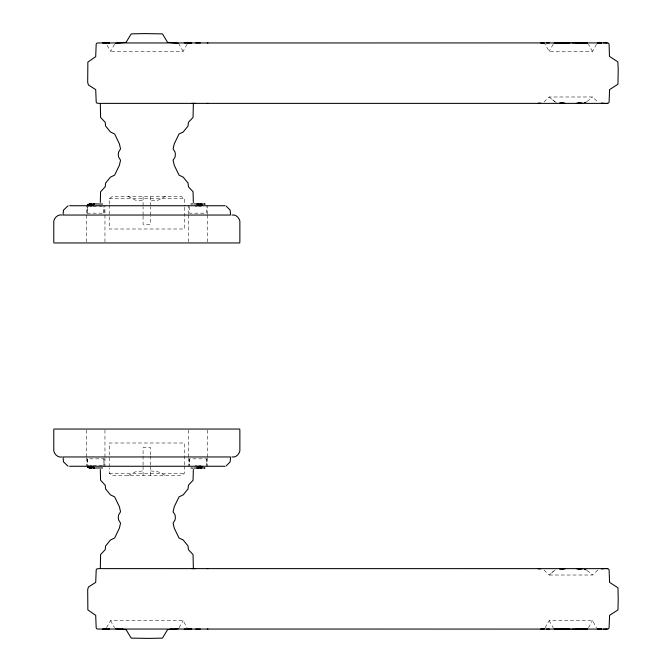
<?xml version="1.0" encoding="UTF-8"?>
<svg xmlns="http://www.w3.org/2000/svg" width="672" height="672" viewBox="0 0 672 672"><rect width="100%" height="100%" fill="white"/><g stroke="black" fill="none" stroke-linecap="round" stroke-linejoin="round"><path stroke-width="0.5" stroke-dasharray="3.36 2.52" d="M86.344 241.92L86.344 214.007M86.344 212.974L86.344 205.733M87.293 207.077L87.293 213.175L104.009 213.175L104.009 206.464M87.419 213.175L87.419 206.464M103.883 213.175L103.883 206.464M104.958 241.92L104.958 214.007M104.958 212.974L104.958 205.733M109.225 205.01L109.225 229.001L184.439 229.001L184.439 207.102M109.225 203.969L109.225 198.761L112.375 196.434L181.289 196.434L184.439 198.761L184.439 206.06M143.069 216.073L143.069 224.347L150.595 224.347L150.595 216.073M143.069 215.04L143.069 206.766M143.069 205.733L143.069 196.837M150.595 215.04L150.595 206.766M150.595 205.733L150.595 196.837M188.698 241.92L188.698 215.04M188.698 214.007L188.698 205.733M189.714 206.464L189.63 213.175L206.371 213.175L206.287 206.464M207.304 241.92L207.304 215.04M207.304 214.007L207.304 205.733M114.559 44.285L110.561 51.391L106.554 44.285M187.093 44.285L183.095 51.391L110.561 51.391M106.554 627.715L110.561 620.609L183.095 620.609L187.093 627.715M179.088 627.715L183.095 620.609M545.101 627.715L549.142 620.609L592.477 620.609L596.518 627.715M596.518 44.285L592.477 51.391L549.142 51.391L545.101 44.285M588.437 627.715L592.477 620.609M553.182 44.285L549.142 51.391M87.335 206.867L89.502 206.682M544.085 101.934L549.142 96.986L592.477 96.986L597.761 101.934M544.085 570.066L549.142 575.014L555.08 570.066L557.508 569.201M551.586 573.124L553.165 571.519M597.761 570.066L592.477 575.014L549.142 575.014M586.547 101.934L584.102 102.799L586.547 101.934L592.477 96.986M184.439 465.94L184.439 473.239L181.289 475.566L112.375 475.566L109.225 473.239L109.225 468.031M165.539 196.434L158.105 200.18L150.595 200.861M128.117 475.566L135.551 471.82L143.069 470.887M109.225 198.761L184.439 198.761M93.08 206.682L103.841 206.682M195.065 206.682L197.022 206.682M206.287 458.825L206.287 465.536L206.371 458.825L189.63 458.825L189.63 465.536M89.502 465.318L87.335 465.133M93.08 465.318L103.841 465.318M195.065 465.318L197.022 465.318M109.225 473.239L184.439 473.239M150.595 470.887L158.105 471.82L165.539 475.566M128.117 196.434L135.551 200.18L143.069 200.861M592.477 51.391L588.437 44.285M549.142 620.609L553.182 627.715M183.095 51.391L179.088 44.285M110.561 620.609L114.559 627.715M586.547 570.066L584.102 569.201L586.547 570.066L592.477 575.014M549.142 96.986L555.08 101.934L557.508 102.799M555.08 101.934L551.586 98.876M207.304 430.08L207.304 456.96M207.304 457.993L207.304 466.267M189.714 458.825L189.714 465.536M188.698 430.08L188.698 456.96M188.698 457.993L188.698 466.267M184.439 464.898L184.439 442.999L109.225 442.999L109.225 466.99M150.595 454.894L150.595 447.653L143.069 447.653L143.069 454.894M150.595 455.927L150.595 465.234M150.595 466.267L150.595 475.566M143.069 455.927L143.069 465.234M143.069 466.267L143.069 475.566M104.958 430.08L104.958 456.96M104.958 457.993L104.958 466.267M104.009 465.536L104.009 458.825L87.293 458.825L87.293 464.923M103.883 458.825L103.883 465.536M87.419 458.825L87.419 465.536M86.344 430.08L86.344 456.96M86.344 457.993L86.344 466.267M586.354 101.934L583.943 102.799L586.354 101.934M586.354 570.066L583.901 569.201L586.354 570.066"/><path stroke-width="1.01" d="M53.777 242.063L53.777 221.088C54.482 217.543 58.254 214.007 62.126 215.04M63.084 214.15L63.521 210.101L68.074 205.808M100.304 202.482L100.59 191.738L105.21 186.791L105.605 183.103L110.393 177.181L114.652 175.106L119.406 165.236L120.54 160.222L118.6 157.063L118.272 154.56L118.6 152.057L120.54 148.898L119.406 143.884L114.652 134.014L110.393 131.939L105.605 126.017L105.21 122.329L100.59 117.382L100.304 103.387L606.648 103.379M193.351 202.482L193.057 191.738L188.437 186.791L188.051 183.103L183.254 177.181L178.996 175.106L174.25 165.236L173.107 160.222L175.048 157.063L175.375 154.56L175.048 152.057L173.107 148.898L174.25 143.884L178.996 134.014L183.254 131.939L188.051 126.017L188.437 122.329L193.057 117.382L193.351 103.387M230.563 214.15L230.126 210.101L226.103 206.027M239.87 242.063L239.87 221.088C239.198 217.711 235.67 214.158 231.941 215.04M198.584 203.918L198.156 205.103L201.482 203.876L201.995 205.103L198.156 205.103L198.652 203.876M198.652 468.124L198.156 466.897L201.482 468.124L201.995 466.897L200.659 465.847M197.291 468.082L197.753 466.897L197.224 468.124L197.753 466.897L199.248 465.847M197.173 205.103L198.064 203.918M201.6 204.036L198.156 205.103L198.971 203.876M93.307 205.103L89.351 205.103L90.367 203.918L89.351 205.103L90.46 206.153M90.367 203.918L89.351 205.103L94.34 204.439M90.46 465.847L89.351 466.897L90.367 468.082L89.351 466.897L93.307 466.897M91.669 206.153L94.122 203.876M200.659 206.153L201.995 205.103M226.103 465.973L230.126 461.899L230.563 457.85M89.46 468.082L102.648 467.964M190.957 204.036L192.612 203.876M89.023 204.288L87.637 205.103L89.242 204.036M87.637 205.103L88.855 204.313M91.266 203.876L89.351 205.103L94.265 204.364M544.295 628.69L541.38 629.076M115.382 43.31L119.003 42.924M187.916 43.31L190.898 42.924M105.731 628.69L102.875 629.093M178.273 628.69L174.644 629.076M597.341 43.31L600.701 42.924L597.576 43.176L597.979 43.075M554.014 43.31L556.836 42.958M577.844 629.084L575.518 629.093L587.605 628.69M193.729 203.918L205.12 204.036L204.641 203.876M198.064 468.082L197.173 466.897M198.156 205.103L201.155 203.876M587.345 628.824L582.641 629.076M204.641 468.124L205.044 467.964L193.729 468.082M94.332 204.229L89.351 205.103L94.172 204.338M559.86 568.873L563.539 568.613M89.46 203.918L89.964 203.876M581.868 103.127L578.147 103.387M559.499 568.873L563.296 568.613M582.154 103.127L578.348 103.387M554.761 43.075L556.912 42.958M603.305 568.613L601.482 568.764L603.212 568.613M538.028 103.387L540.54 103.236L537.869 103.387M576.635 103.387L579.449 103.236L576.391 103.387M565.144 568.613L562.346 568.764L565.303 568.613M577.021 103.387L580.759 103.236M560.851 568.764L564.614 568.613M103.034 629.076L103.975 629.051M606.488 629.093L608.303 628.908L609.084 627.934L609.596 615.334L617.963 609.916L618.223 598.853L617.963 587.798L609.596 582.38L609.084 569.772L608.303 568.806L606.472 568.621M607.177 629.076L97.608 629.042L96.558 628.639L96.163 627.64L95.71 615.317L87.856 609.916L87.688 589.571L88.444 587.009L95.71 582.389L96.214 569.772L96.995 568.806L99.523 568.621M606.472 103.379L607.177 103.362M541.506 629.076L543.186 629M568.907 629.093L567.025 629.093M171.41 629.118L167.555 629.681L162.456 638.123L149.318 638.4L131.191 638.123L126.101 629.681L122.237 629.118M579.684 629.093L584.791 629.051M558.978 42.924L557.054 42.958L566.278 42.907L564.043 42.916M571.931 42.907L575.005 42.907M582.532 629.076L584.615 629.051M119.566 42.924L126.101 42.319L131.191 33.877L144.329 33.6L162.456 33.877L167.555 42.319L174.09 42.924M170.915 629.118L174.09 629.076M189.924 42.924L191.268 42.907M599.525 42.924L601.045 42.907M600.23 42.924L601.684 42.907M540.582 629.093L541.926 629.076M190.117 42.924L191.705 42.907M560.986 42.924L562.741 42.907M578.987 629.093L580.852 629.076L578.483 629.093M570.226 629.093L568.285 629.093M603.616 629.093L604.321 629.093M605.413 629.093L606.102 629.093M561.07 42.924L563.321 42.907M563.077 42.907L558.818 42.924L563.884 42.907M207.186 103.387L207.984 103.379M603.548 103.387L605.018 103.379M207.203 629.093L207.984 629.093M576.156 629.093L580.852 629.076M108.629 629.093L109.553 629.093L104.437 629.093M104.42 629.093L105.454 629.093M542.892 629.093L543.866 629.093M546.487 629.093L549.352 629.076M579.894 629.093L582.834 629.076M577.97 629.093L581.154 629.084L580.045 629.093M565.412 42.907L563.035 42.916L565.606 42.907M567.025 42.907L568.907 42.907M562.061 42.907L560.498 42.916L564.127 42.907M568.285 42.907L570.226 42.907M597.374 42.907L598.66 42.907M575.005 629.093L571.931 629.093M576.467 629.093L578.794 629.084M564.388 42.907L567.748 42.907M192.083 568.621L195.476 568.613M195.695 629.093L200.29 629.093M577.55 629.093L581.154 629.084M184.204 42.907L189.655 42.907M607.001 103.362L608.546 103.076L609.084 102.228L609.596 89.62L617.963 84.202L618.215 69.25L617.828 61.824L609.462 56.406L609.084 44.066L608.303 43.092L606.488 42.907M99.523 103.379L96.995 103.194L96.214 102.228L95.71 89.611L88.444 84.991L87.688 82.429L87.856 62.084L95.71 56.683L96.163 44.36L96.558 43.361L97.608 42.958L607.177 42.924M89.72 203.876L102.648 204.036M69.619 205.733L224.986 205.733M63.084 215.04L230.563 215.04M53.777 242.953L239.87 242.953M53.777 429.047L239.87 429.047M62.126 456.96C58.254 457.993 54.482 454.457 53.777 450.912L53.777 429.937M63.084 456.96L230.563 456.96M231.941 456.96C235.67 457.842 239.198 454.289 239.87 450.912L239.87 429.937M69.594 466.267L224.986 466.267M198.584 468.082L198.156 466.897L201.995 466.897M192.612 468.124L190.957 467.964M554.014 628.69L558.978 629.076M580.415 42.907L575.518 42.907L577.844 42.916M577.55 42.907L580.264 42.907M195.695 42.907L200.29 42.907M192.083 103.379L195.476 103.387M567.748 629.093L557.021 629.051M184.204 629.093L189.655 629.093M576.156 42.907L587.605 43.31M579.684 42.907L581.154 42.916L576.467 42.907M564.043 629.084L566.278 629.093L560.498 629.084L561.641 629.093M597.374 629.093L598.66 629.093M563.035 629.084L565.606 629.093L564.388 629.093M560.826 629.084L565.412 629.093M560.498 629.084L563.9 629.093M577.97 42.907L587.345 43.176M542.892 42.907L543.866 42.907M546.487 42.907L549.352 42.924M105.454 42.907L104.42 42.907L109.553 42.907L108.629 42.907M561.708 629.093L558.785 629.076L563.321 629.093M578.483 42.907L582.834 42.924M207.203 42.907L207.984 42.907M603.548 568.613L605.018 568.621M207.186 568.613L207.984 568.621M563.077 629.093L560.986 629.076L562.741 629.093M603.616 42.907L604.321 42.907M605.413 42.907L606.102 42.907M578.987 42.907L580.852 42.924M600.23 629.076L601.684 629.093M599.525 629.076L601.045 629.093M190.117 629.076L191.705 629.093M540.582 42.907L541.926 42.924M189.924 629.076L191.268 629.093M582.641 42.924L585.892 43M102.858 42.907L105.739 43.31M119.566 629.076L122.732 629.118M582.532 42.924L584.615 42.958M174.644 42.924L178.273 43.31M119.003 629.076L115.382 628.69M599.432 629.051L600.701 629.076L597.341 628.69M190.898 629.076L187.916 628.69M541.38 42.924L543.304 43M103.034 42.924L103.975 42.949M607.177 568.638L100.304 568.613L100.59 554.618L105.21 549.671L105.605 545.983L110.393 540.061L114.652 537.986L119.406 528.116L120.54 523.102L118.6 519.943L118.272 517.44L118.6 514.937L120.54 511.778L119.406 506.764L114.652 496.894L110.393 494.819L105.605 488.897L105.21 485.209L100.59 480.262L100.304 469.518M556.912 629.051L554.761 628.925M559.499 103.127L564.614 103.387M577.021 568.613L580.759 568.764M563.539 103.387L559.86 103.127M578.147 568.613L581.868 568.873M576.391 568.613L579.449 568.764L576.635 568.613M565.303 103.387L562.346 103.236L565.144 103.387M578.348 568.613L582.154 568.873M537.869 568.613L540.574 568.764L538.028 568.613M560.776 103.236L563.296 103.387M542.438 42.958L544.295 43.31M603.212 103.387L601.398 103.236L603.305 103.387M597.979 628.925L598.55 629M94.34 467.561L89.351 466.897L90.367 468.082M94.265 467.636L89.351 466.897L91.266 468.124M94.172 467.662L89.351 466.897L94.332 467.771M94.122 468.124L91.669 465.847M198.971 468.124L198.156 466.897L201.6 467.964M198.156 466.897L201.155 468.124M68.074 466.192L63.521 461.899L63.084 457.85M89.242 467.964L87.637 466.897L89.023 467.712M197.291 203.918L197.753 205.103L197.224 203.876L197.753 205.103L199.248 206.153M87.637 466.897L88.855 467.687M193.351 469.518L193.057 480.262L188.437 485.209L188.051 488.897L183.254 494.819L178.996 496.894L174.25 506.764L173.107 511.778L175.048 514.937L175.375 517.44L175.048 519.943L173.107 523.102L174.25 528.116L178.996 537.986L183.254 540.061L188.051 545.983L188.437 549.671L193.057 554.618L193.351 568.613"/></g></svg>
